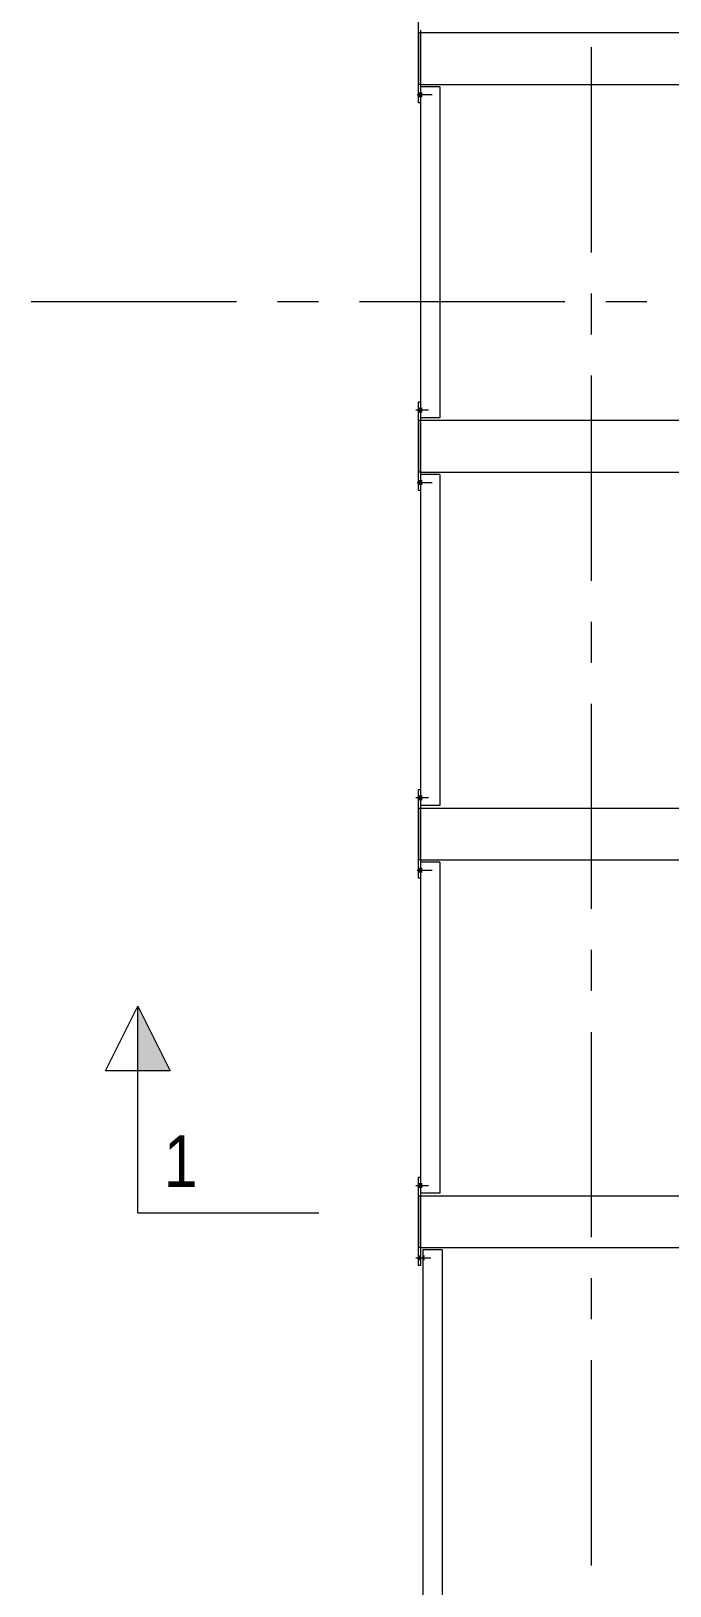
# Model space of a CAD drawing. Header units: millimetres. Extents: x -220592 to 404889, y -217665 to 38245.
# Drawn here: x 7538.4 to 7563.1, y -48153.1 to -48093 of the extents above; entities that cross this region are included whole.
import ezdxf

# ---------------------------------------------------------------- set-up
doc = ezdxf.new("R2010")
doc.units = ezdxf.units.MM
doc.linetypes.add('XKITLINE00', pattern=[0])
doc.layers.add('000 - 0_HIDE_OBJ_FRAMING_DEF_SUB_1', color=7, linetype='Continuous')
doc.layers.add('S-GRID', color=7, linetype='Continuous', lineweight=0)
doc.layers.add('Section', color=7, linetype='Continuous', lineweight=0)
doc.styles.add('ARIAL', font='arial.ttf')

# ---------------------------------------------------------------- blocks, each defined once
blk = doc.blocks.new('*A13469')
at = {"layer": 'S-GRID', "color": 7, "linetype": 'XKITLINE00', "lineweight": 0}
for p, q in [((-177.593349, 108.683905), (-177.593349, 116.621405)), ((-177.593349, 105.508905), (-177.593349, 107.096405)), ((-177.593349, 95.983905), (-177.593349, 103.921405)), ((-177.593349, 92.808905), (-177.593349, 94.396405)), ((-177.593349, 83.283905), (-177.593349, 91.221405)), ((-177.593349, 80.108905), (-177.593349, 81.696405)), ((-177.593349, 70.583905), (-177.593349, 78.521405)), ((-177.593349, 67.408905), (-177.593349, 68.996405)), ((-177.593349, 57.883905), (-177.593349, 65.821405))]:
    blk.add_line(p, q, dxfattribs=at)
blk = doc.blocks.new('*A13529')
at = {"layer": 'S-GRID', "color": 7, "linetype": 'XKITLINE00', "lineweight": 0}
for p, q in [((-199.267349, 106.790805), (-191.329849, 106.790805)), ((-189.742349, 106.790805), (-188.154849, 106.790805)), ((-186.567349, 106.790805), (-178.629849, 106.790805)), ((-177.042349, 106.790805), (-175.454849, 106.790805))]:
    blk.add_line(p, q, dxfattribs=at)
blk = doc.blocks.new('*A13530')
at = {"layer": '000 - 0_HIDE_OBJ_FRAMING_DEF_SUB_1', "color": 7, "linetype": 'XKITLINE00', "lineweight": 0}
for p, q in [((-183.453349, 100.088511), (-184.203349, 100.088511)), ((-184.203349, 100.088511), (-184.203349, 87.288511)), ((-183.453349, 100.088511), (-183.453349, 87.288511)), ((-183.453349, 87.288511), (-184.203349, 87.288511))]:
    blk.add_line(p, q, dxfattribs=at)
blk = doc.blocks.new('*A13714')
at = {"layer": 'Section'}
blk.add_hatch(color=7, dxfattribs=at).paths.add_polyline_path([(-195.143, 77.021), (-195.143, 79.521), (-193.893, 77.021)], flags=17)
at = {"layer": 'Section', "color": 7, "linetype": 'XKITLINE00', "lineweight": 0}
for p, q in [((-196.393, 77.021), (-195.143, 79.521)), ((-195.143, 79.521), (-193.893, 77.021)), ((-195.143, 71.521), (-195.143, 79.521)), ((-193.893, 77.021), (-196.393, 77.021)), ((-195.143, 71.521), (-188.143, 71.521))]:
    blk.add_line(p, q, dxfattribs=at)
at = {"layer": 'Section', "color": 7, "style": 'ARIAL', "width": 0.85}
blk.add_text('1', height=2, dxfattribs=at).set_placement((-194.143, 72.521))
blk = doc.blocks.new('*A13715')
at = {"layer": '000 - 0_HIDE_OBJ_FRAMING_DEF_SUB_1', "color": 7, "linetype": 'XKITLINE00', "lineweight": 0}
for p, q in [((-183.453349, 85.088511), (-184.203349, 85.088511)), ((-184.203349, 85.088511), (-184.203349, 72.288511)), ((-183.453349, 85.088511), (-183.453349, 72.288511)), ((-183.453349, 72.288511), (-184.203349, 72.288511))]:
    blk.add_line(p, q, dxfattribs=at)
blk = doc.blocks.new('*A13770')
at = {"layer": '000 - 0_HIDE_OBJ_FRAMING_DEF_SUB_1', "color": 7, "linetype": 'XKITLINE00', "lineweight": 0}
for p, q in [((-183.370549, 70.088511), (-184.120549, 70.088511)), ((-184.120549, 70.088511), (-184.120549, 51.974811)), ((-183.370549, 70.088511), (-183.370549, 51.974811)), ((-183.370549, 51.974811), (-184.120549, 51.974811))]:
    blk.add_line(p, q, dxfattribs=at)
blk = doc.blocks.new('*A13771')
at = {"layer": '000 - 0_HIDE_OBJ_FRAMING_DEF_SUB_1', "color": 7, "linetype": 'XKITLINE00', "lineweight": 0}
for p, q in [((-184.203349, 72.888511), (-184.303349, 72.888511)), ((-184.303349, 72.888511), (-184.303349, 69.488511)), ((-184.203349, 72.288511), (-184.203349, 69.488511)), ((-184.303349, 72.188511), (-184.203349, 72.188511)), ((-184.203349, 70.188511), (-184.303349, 70.188511)), ((-184.203349, 69.488511), (-184.303349, 69.488511))]:
    blk.add_line(p, q, dxfattribs=at)
blk = doc.blocks.new('*A13772')
at = {"layer": '000 - 0_HIDE_OBJ_FRAMING_DEF_SUB_1', "color": 7, "linetype": 'XKITLINE00', "lineweight": 0}
for p, q in [((-184.211249, 72.188511), (-173.073106, 72.188511)), ((-184.211249, 70.188511), (-184.211249, 72.188511)), ((-173.058105, 72.188511), (-172.447081, 72.188511)), ((-171.658652, 72.188511), (-171.153365, 72.188511)), ((-184.211249, 70.188511), (-173.071965, 70.188511)), ((-173.050284, 70.188511), (-172.395007, 70.188511)), ((-171.658652, 70.188511), (-171.153365, 70.188511))]:
    blk.add_line(p, q, dxfattribs=at)
blk = doc.blocks.new('*A13773')
at = {"layer": '000 - 0_HIDE_OBJ_FRAMING_DEF_SUB_1'}
for points in [[(-184.203, 72.519), (-184.303, 72.519), (-184.303, 72.659), (-184.203, 72.659)], [(-184.203, 72.519), (-184.303, 72.519), (-184.303, 72.659), (-184.203, 72.659)], [(-184.138, 72.519), (-184.203, 72.519), (-184.203, 72.659), (-184.138, 72.659)], [(-184.138, 72.519), (-184.203, 72.519), (-184.203, 72.659), (-184.138, 72.659)]]:
    blk.add_hatch(color=7, dxfattribs=at).paths.add_polyline_path(points, flags=17)
at = {"layer": '000 - 0_HIDE_OBJ_FRAMING_DEF_SUB_1', "color": 7, "linetype": 'XKITLINE00', "lineweight": 0}
for p, q in [((-184.383, 72.589), (-183.903, 72.589)), ((-184.383, 72.589), (-183.903, 72.589)), ((-184.303, 72.659), (-184.203, 72.659)), ((-184.303, 72.659), (-184.203, 72.659)), ((-184.303, 72.519), (-184.203, 72.519)), ((-184.303, 72.519), (-184.203, 72.519)), ((-184.203, 72.659), (-184.138, 72.659)), ((-184.203, 72.659), (-184.138, 72.659)), ((-184.203, 72.519), (-184.138, 72.519)), ((-184.203, 72.519), (-184.138, 72.519))]:
    blk.add_line(p, q, dxfattribs=at)
blk = doc.blocks.new('*A13774')
at = {"layer": '000 - 0_HIDE_OBJ_FRAMING_DEF_SUB_1'}
for points in [[(-184.303, 69.859), (-184.203, 69.859), (-184.203, 69.719), (-184.303, 69.719)], [(-184.303, 69.859), (-184.203, 69.859), (-184.203, 69.719), (-184.303, 69.719)], [(-184.121, 69.859), (-184.056, 69.859), (-184.056, 69.719), (-184.121, 69.719)], [(-184.121, 69.859), (-184.056, 69.859), (-184.056, 69.719), (-184.121, 69.719)]]:
    blk.add_hatch(color=7, dxfattribs=at).paths.add_polyline_path(points, flags=17)
at = {"layer": '000 - 0_HIDE_OBJ_FRAMING_DEF_SUB_1', "color": 7, "linetype": 'XKITLINE00', "lineweight": 0}
for p, q in [((-184.383, 69.789), (-183.803, 69.789)), ((-184.383, 69.789), (-183.803, 69.789)), ((-184.303, 69.859), (-184.203, 69.859)), ((-184.303, 69.859), (-184.203, 69.859)), ((-184.121, 69.859), (-184.056, 69.859)), ((-184.121, 69.859), (-184.056, 69.859)), ((-184.303, 69.719), (-184.203, 69.719)), ((-184.303, 69.719), (-184.203, 69.719)), ((-184.121, 69.719), (-184.056, 69.719)), ((-184.121, 69.719), (-184.056, 69.719))]:
    blk.add_line(p, q, dxfattribs=at)
blk = doc.blocks.new('*A13818')
at = {"layer": '000 - 0_HIDE_OBJ_FRAMING_DEF_SUB_1'}
for points in [[(-184.303, 84.859), (-184.203, 84.859), (-184.203, 84.719), (-184.303, 84.719)], [(-184.303, 84.859), (-184.203, 84.859), (-184.203, 84.719), (-184.303, 84.719)], [(-184.203, 84.859), (-184.138, 84.859), (-184.138, 84.719), (-184.203, 84.719)], [(-184.203, 84.859), (-184.138, 84.859), (-184.138, 84.719), (-184.203, 84.719)]]:
    blk.add_hatch(color=7, dxfattribs=at).paths.add_polyline_path(points, flags=17)
at = {"layer": '000 - 0_HIDE_OBJ_FRAMING_DEF_SUB_1', "color": 7, "linetype": 'XKITLINE00', "lineweight": 0}
for p, q in [((-184.303, 84.859), (-184.203, 84.859)), ((-184.303, 84.859), (-184.203, 84.859)), ((-184.203, 84.859), (-184.138, 84.859)), ((-184.203, 84.859), (-184.138, 84.859)), ((-184.341, 84.789), (-183.762, 84.789)), ((-184.341, 84.789), (-183.762, 84.789)), ((-184.303, 84.719), (-184.203, 84.719)), ((-184.303, 84.719), (-184.203, 84.719)), ((-184.203, 84.719), (-184.138, 84.719)), ((-184.203, 84.719), (-184.138, 84.719))]:
    blk.add_line(p, q, dxfattribs=at)
blk = doc.blocks.new('*A13819')
at = {"layer": '000 - 0_HIDE_OBJ_FRAMING_DEF_SUB_1'}
for points in [[(-184.203, 87.519), (-184.303, 87.519), (-184.303, 87.659), (-184.203, 87.659)], [(-184.203, 87.519), (-184.303, 87.519), (-184.303, 87.659), (-184.203, 87.659)], [(-184.138, 87.519), (-184.203, 87.519), (-184.203, 87.659), (-184.138, 87.659)], [(-184.138, 87.519), (-184.203, 87.519), (-184.203, 87.659), (-184.138, 87.659)]]:
    blk.add_hatch(color=7, dxfattribs=at).paths.add_polyline_path(points, flags=17)
at = {"layer": '000 - 0_HIDE_OBJ_FRAMING_DEF_SUB_1', "color": 7, "linetype": 'XKITLINE00', "lineweight": 0}
for p, q in [((-184.383, 87.589), (-183.903, 87.589)), ((-184.383, 87.589), (-183.903, 87.589)), ((-184.303, 87.659), (-184.203, 87.659)), ((-184.303, 87.659), (-184.203, 87.659)), ((-184.303, 87.519), (-184.203, 87.519)), ((-184.303, 87.519), (-184.203, 87.519)), ((-184.203, 87.659), (-184.138, 87.659)), ((-184.203, 87.659), (-184.138, 87.659)), ((-184.203, 87.519), (-184.138, 87.519)), ((-184.203, 87.519), (-184.138, 87.519))]:
    blk.add_line(p, q, dxfattribs=at)
blk = doc.blocks.new('*A13820')
at = {"layer": '000 - 0_HIDE_OBJ_FRAMING_DEF_SUB_1', "color": 7, "linetype": 'XKITLINE00', "lineweight": 0}
for p, q in [((-184.211249, 87.188511), (-173.073106, 87.188511)), ((-184.211249, 85.188511), (-184.211249, 87.188511)), ((-173.058105, 87.188511), (-172.447081, 87.188511)), ((-171.658652, 87.188511), (-171.153365, 87.188511)), ((-184.211249, 85.188511), (-173.071965, 85.188511)), ((-173.050284, 85.188511), (-172.395007, 85.188511)), ((-171.658652, 85.188511), (-171.153365, 85.188511))]:
    blk.add_line(p, q, dxfattribs=at)
blk = doc.blocks.new('*A13821')
at = {"layer": '000 - 0_HIDE_OBJ_FRAMING_DEF_SUB_1', "color": 7, "linetype": 'XKITLINE00', "lineweight": 0}
for p, q in [((-184.203349, 87.888511), (-184.303349, 87.888511)), ((-184.303349, 87.888511), (-184.303349, 84.488511)), ((-184.203349, 87.288511), (-184.203349, 85.088511)), ((-184.303349, 87.188511), (-184.203349, 87.188511)), ((-184.203349, 85.188511), (-184.303349, 85.188511)), ((-184.303349, 84.488511), (-184.203349, 84.488511))]:
    blk.add_line(p, q, dxfattribs=at)
blk = doc.blocks.new('*A14108')
at = {"layer": '000 - 0_HIDE_OBJ_FRAMING_DEF_SUB_1', "color": 7, "linetype": 'XKITLINE00', "lineweight": 0}
for p, q in [((-184.211249, 117.188511), (-172.994673, 117.188511)), ((-184.211249, 115.188511), (-184.211249, 117.188511)), ((-172.972866, 117.188511), (-172.356761, 117.188511)), ((-172.340186, 117.188511), (-172.319607, 117.188511)), ((-171.648652, 117.188511), (-171.153485, 117.188511)), ((-184.211249, 115.188511), (-173.046746, 115.188511)), ((-173.025037, 115.188511), (-172.369788, 115.188511)), ((-171.648652, 115.188511), (-171.153485, 115.188511))]:
    blk.add_line(p, q, dxfattribs=at)
blk = doc.blocks.new('*A14109')
at = {"layer": '000 - 0_HIDE_OBJ_FRAMING_DEF_SUB_1', "color": 7, "linetype": 'XKITLINE00', "lineweight": 0}
for p, q in [((-184.211249, 102.188511), (-173.063106, 102.188511)), ((-184.211249, 100.188511), (-184.211249, 102.188511)), ((-173.048105, 102.188511), (-172.437081, 102.188511)), ((-171.648652, 102.188511), (-171.153365, 102.188511)), ((-184.211249, 100.188511), (-173.071965, 100.188511)), ((-173.050284, 100.188511), (-172.358942, 100.188511)), ((-171.648652, 100.188511), (-171.548605, 100.188511))]:
    blk.add_line(p, q, dxfattribs=at)
blk = doc.blocks.new('*A14110')
at = {"layer": '000 - 0_HIDE_OBJ_FRAMING_DEF_SUB_1', "color": 7, "linetype": 'XKITLINE00', "lineweight": 0}
for p, q in [((-183.453349, 115.088511), (-184.203349, 115.088511)), ((-184.203349, 115.088511), (-184.203349, 102.288511)), ((-183.453349, 115.088511), (-183.453349, 102.288511)), ((-183.453349, 102.288511), (-184.203349, 102.288511))]:
    blk.add_line(p, q, dxfattribs=at)
blk = doc.blocks.new('*A14161')
at = {"layer": '000 - 0_HIDE_OBJ_FRAMING_DEF_SUB_1'}
for points in [[(-184.303, 99.859), (-184.203, 99.859), (-184.203, 99.719), (-184.303, 99.719)], [(-184.303, 99.859), (-184.203, 99.859), (-184.203, 99.719), (-184.303, 99.719)], [(-184.203, 99.859), (-184.138, 99.859), (-184.138, 99.719), (-184.203, 99.719)], [(-184.203, 99.859), (-184.138, 99.859), (-184.138, 99.719), (-184.203, 99.719)]]:
    blk.add_hatch(color=7, dxfattribs=at).paths.add_polyline_path(points, flags=17)
at = {"layer": '000 - 0_HIDE_OBJ_FRAMING_DEF_SUB_1', "color": 7, "linetype": 'XKITLINE00', "lineweight": 0}
for p, q in [((-184.341, 99.789), (-183.762, 99.789)), ((-184.341, 99.789), (-183.762, 99.789)), ((-184.303, 99.859), (-184.203, 99.859)), ((-184.303, 99.859), (-184.203, 99.859)), ((-184.303, 99.719), (-184.203, 99.719)), ((-184.303, 99.719), (-184.203, 99.719)), ((-184.203, 99.859), (-184.138, 99.859)), ((-184.203, 99.859), (-184.138, 99.859)), ((-184.203, 99.719), (-184.138, 99.719)), ((-184.203, 99.719), (-184.138, 99.719))]:
    blk.add_line(p, q, dxfattribs=at)
blk = doc.blocks.new('*A14162')
at = {"layer": '000 - 0_HIDE_OBJ_FRAMING_DEF_SUB_1'}
for points in [[(-184.203, 102.519), (-184.303, 102.519), (-184.303, 102.659), (-184.203, 102.659)], [(-184.203, 102.519), (-184.303, 102.519), (-184.303, 102.659), (-184.203, 102.659)], [(-184.138, 102.519), (-184.203, 102.519), (-184.203, 102.659), (-184.138, 102.659)], [(-184.138, 102.519), (-184.203, 102.519), (-184.203, 102.659), (-184.138, 102.659)]]:
    blk.add_hatch(color=7, dxfattribs=at).paths.add_polyline_path(points, flags=17)
at = {"layer": '000 - 0_HIDE_OBJ_FRAMING_DEF_SUB_1', "color": 7, "linetype": 'XKITLINE00', "lineweight": 0}
for p, q in [((-184.383, 102.589), (-183.903, 102.589)), ((-184.383, 102.589), (-183.903, 102.589)), ((-184.303, 102.659), (-184.203, 102.659)), ((-184.303, 102.659), (-184.203, 102.659)), ((-184.303, 102.519), (-184.203, 102.519)), ((-184.303, 102.519), (-184.203, 102.519)), ((-184.203, 102.659), (-184.138, 102.659)), ((-184.203, 102.659), (-184.138, 102.659)), ((-184.203, 102.519), (-184.138, 102.519)), ((-184.203, 102.519), (-184.138, 102.519))]:
    blk.add_line(p, q, dxfattribs=at)
blk = doc.blocks.new('*A14163')
at = {"layer": '000 - 0_HIDE_OBJ_FRAMING_DEF_SUB_1', "color": 7, "linetype": 'XKITLINE00', "lineweight": 0}
for p, q in [((-184.203349, 102.888511), (-184.303349, 102.888511)), ((-184.303349, 102.888511), (-184.303349, 99.488511)), ((-184.203349, 102.288511), (-184.203349, 100.088511)), ((-184.303349, 102.188511), (-184.203349, 102.188511)), ((-184.203349, 100.188511), (-184.303349, 100.188511)), ((-184.303349, 99.488511), (-184.203349, 99.488511))]:
    blk.add_line(p, q, dxfattribs=at)
blk = doc.blocks.new('*A14164')
at = {"layer": '000 - 0_HIDE_OBJ_FRAMING_DEF_SUB_1'}
for points in [[(-184.303, 114.859), (-184.203, 114.859), (-184.203, 114.719), (-184.303, 114.719)], [(-184.303, 114.859), (-184.203, 114.859), (-184.203, 114.719), (-184.303, 114.719)], [(-184.203, 114.859), (-184.138, 114.859), (-184.138, 114.719), (-184.203, 114.719)], [(-184.203, 114.859), (-184.138, 114.859), (-184.138, 114.719), (-184.203, 114.719)]]:
    blk.add_hatch(color=7, dxfattribs=at).paths.add_polyline_path(points, flags=17)
at = {"layer": '000 - 0_HIDE_OBJ_FRAMING_DEF_SUB_1', "color": 7, "linetype": 'XKITLINE00', "lineweight": 0}
for p, q in [((-184.341, 114.789), (-183.762, 114.789)), ((-184.341, 114.789), (-183.762, 114.789)), ((-184.303, 114.859), (-184.203, 114.859)), ((-184.303, 114.859), (-184.203, 114.859)), ((-184.303, 114.719), (-184.203, 114.719)), ((-184.303, 114.719), (-184.203, 114.719)), ((-184.203, 114.859), (-184.138, 114.859)), ((-184.203, 114.859), (-184.138, 114.859)), ((-184.203, 114.719), (-184.138, 114.719)), ((-184.203, 114.719), (-184.138, 114.719))]:
    blk.add_line(p, q, dxfattribs=at)
blk = doc.blocks.new('*A14166')
at = {"layer": '000 - 0_HIDE_OBJ_FRAMING_DEF_SUB_1', "color": 7, "linetype": 'XKITLINE00', "lineweight": 0}
for p, q in [((-184.203349, 117.888511), (-184.303349, 117.888511)), ((-184.303349, 117.888511), (-184.303349, 114.488511)), ((-184.303349, 117.188511), (-184.203349, 117.188511)), ((-184.203349, 117.288511), (-184.203349, 115.088511)), ((-184.203349, 115.188511), (-184.303349, 115.188511)), ((-184.303349, 114.488511), (-184.203349, 114.488511))]:
    blk.add_line(p, q, dxfattribs=at)

msp = doc.modelspace()

# ---------------------------------------------------------------- block references
at = {"color": 7, "lineweight": 0}
for name in ['*A13469', '*A14166', '*A14108', '*A14164', '*A14110', '*A13529', '*A14163', '*A14162', '*A14109', '*A14161', '*A13530', '*A13819', '*A13821', '*A13820', '*A13818', '*A13715', '*A13714', '*A13773', '*A13771', '*A13772', '*A13774', '*A13770']:
    msp.add_blockref(name, (7737.6457, -48210.2152), dxfattribs=at)

doc.saveas('drawing.dxf')
